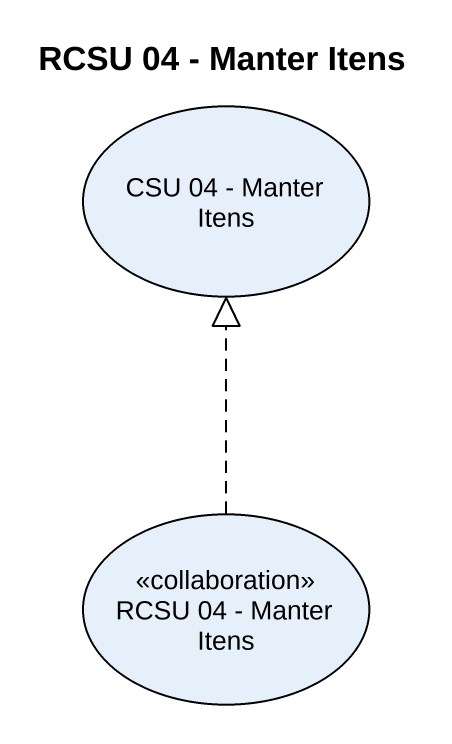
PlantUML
@startuml
title RCSU 04 - Manter Itens
usecase "CSU 04 - Manter Itens" as CSU_04_Manter_Itens
usecase "RCSU 04 - Manter Itens" as RCSU_04_Manter_Itens <<collaboration>>
RCSU_04_Manter_Itens .up.|> CSU_04_Manter_Itens
@enduml
